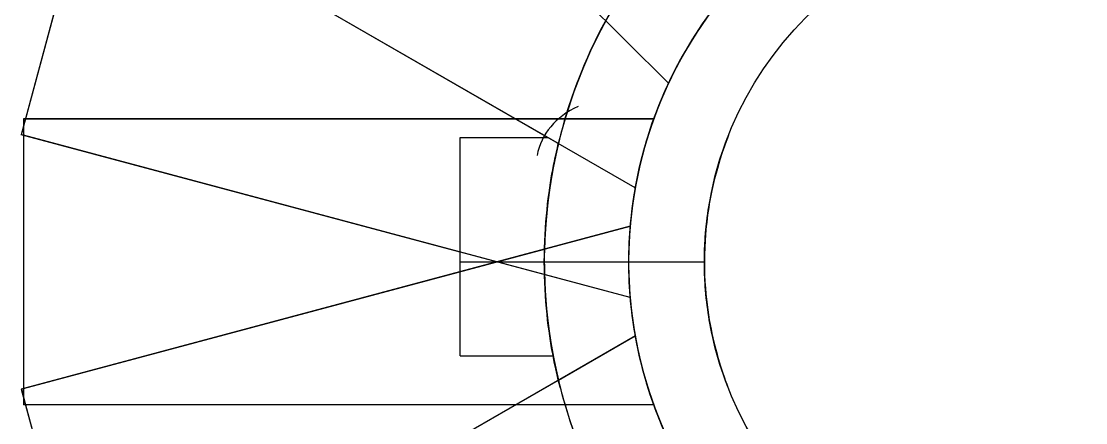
# Model space of a CAD drawing. Header units: millimetres. Extents: x -12.2 to 12.2, y -12.2 to 12.2.
# Drawn here: x -12.21 to 0.43, y -1.91 to 2.86 of the extents above; entities that cross this region are included whole.
import ezdxf

# ---------------------------------------------------------------- set-up
doc = ezdxf.new("R2010")
doc.units = ezdxf.units.MM
doc.layers.add('Part', color=7, linetype='CONTINUOUS')

msp = doc.modelspace()

# ---------------------------------------------------------------- linework, layer by layer
at = {"layer": 'Part'}
for p, q in [((-4.527, 2.123, 96.75), (-9.816, 7.412, 96.75)), ((-4.527, 2.123, 96.75), (-9.816, 7.412, 96.75)), ((-4.527, 2.123, 78.75), (-9.816, 7.412, 78.75)), ((-4.527, 2.123, 78.75), (-9.816, 7.412, 78.75)), ((-4.527, 2.123, 60.75), (-9.816, 7.412, 60.75)), ((-4.527, 2.123, 60.75), (-9.816, 7.412, 60.75)), ((-4.527, 2.123, 42.75), (-9.816, 7.412, 42.75)), ((-4.527, 2.123, 42.75), (-9.816, 7.412, 42.75)), ((-4.527, 2.123, 24.75), (-9.816, 7.412, 24.75)), ((-4.527, 2.123, 24.75), (-9.816, 7.412, 24.75)), ((-4.527, 2.123, 97.5), (-9.798, 7.394, 97.5)), ((-4.527, 2.123, 97.5), (-9.798, 7.394, 97.5)), ((-4.527, 2.123, 79.5), (-9.798, 7.394, 79.5)), ((-4.527, 2.123, 79.5), (-9.798, 7.394, 79.5)), ((-4.527, 2.123, 61.5), (-9.798, 7.394, 61.5)), ((-4.527, 2.123, 61.5), (-9.798, 7.394, 61.5)), ((-4.527, 2.123, 43.5), (-9.798, 7.394, 43.5)), ((-4.527, 2.123, 43.5), (-9.798, 7.394, 43.5)), ((-4.527, 2.123, 25.5), (-9.798, 7.394, 25.5)), ((-4.527, 2.123, 25.5), (-9.798, 7.394, 25.5)), ((-11.327, 4.795, 100.25), (-12.156, 1.7, 100.25)), ((-11.327, 4.795, 28.25), (-12.156, 1.7, 28.25)), ((-11.327, 4.795, 46.25), (-12.156, 1.7, 46.25)), ((-11.327, 4.795, 64.25), (-12.156, 1.7, 64.25)), ((-11.327, 4.795, 82.25), (-12.156, 1.7, 82.25)), ((-11.327, 4.795, 100.25), (-12.156, 1.7, 100.25)), ((-11.327, 4.795, 82.25), (-12.156, 1.7, 82.25)), ((-11.327, 4.795, 64.25), (-12.156, 1.7, 64.25)), ((-11.327, 4.795, 46.25), (-12.156, 1.7, 46.25)), ((-11.327, 4.795, 28.25), (-12.156, 1.7, 28.25)), ((-11.327, 4.795, 10.25), (-12.156, 1.7, 10.25)), ((-11.327, 4.795, 10.25), (-12.156, 1.7, 10.25)), ((-11.378, 4.606, 98.25), (-12.207, 1.511, 98.25)), ((-11.378, 4.606, 80.25), (-12.207, 1.511, 80.25)), ((-11.378, 4.606, 62.25), (-12.207, 1.511, 62.25)), ((-11.378, 4.606, 44.25), (-12.207, 1.511, 44.25)), ((-11.378, 4.606, 26.25), (-12.207, 1.511, 26.25)), ((-11.378, 4.606, 98.25), (-12.207, 1.511, 98.25)), ((-11.378, 4.606, 80.25), (-12.207, 1.511, 80.25)), ((-11.378, 4.606, 62.25), (-12.207, 1.511, 62.25)), ((-11.378, 4.606, 44.25), (-12.207, 1.511, 44.25)), ((-11.378, 4.606, 26.25), (-12.207, 1.511, 26.25)), ((-11.378, 4.606, 8.25), (-12.207, 1.511, 8.25)), ((-11.378, 4.606, 8.25), (-12.207, 1.511, 8.25)), ((-4.922, 0.879, 97.5), (-11.4, 4.619, 97.5)), ((-4.922, 0.879, 97.5), (-11.4, 4.619, 97.5)), ((-4.922, 0.879, 79.5), (-11.4, 4.619, 79.5)), ((-4.922, 0.879, 79.5), (-11.4, 4.619, 79.5)), ((-4.922, 0.879, 61.5), (-11.4, 4.619, 61.5)), ((-4.922, 0.879, 61.5), (-11.4, 4.619, 61.5)), ((-4.922, 0.879, 43.5), (-11.4, 4.619, 43.5)), ((-4.922, 0.879, 43.5), (-11.4, 4.619, 43.5)), ((-4.922, 0.879, 25.5), (-11.4, 4.619, 25.5)), ((-4.922, 0.879, 25.5), (-11.4, 4.619, 25.5)), ((-5.849, 1.414, 7.5), (-11.4, 4.619, 7.5)), ((-5.849, 1.414, 7.5), (-11.4, 4.619, 7.5)), ((-4.922, 0.879, 98.25), (-11.378, 4.606, 98.25)), ((-4.922, 0.879, 98.25), (-11.378, 4.606, 98.25)), ((-4.922, 0.879, 80.25), (-11.378, 4.606, 80.25)), ((-4.922, 0.879, 80.25), (-11.378, 4.606, 80.25)), ((-4.922, 0.879, 62.25), (-11.378, 4.606, 62.25)), ((-4.922, 0.879, 62.25), (-11.378, 4.606, 62.25)), ((-4.922, 0.879, 44.25), (-11.378, 4.606, 44.25)), ((-4.922, 0.879, 44.25), (-11.378, 4.606, 44.25)), ((-4.922, 0.879, 26.25), (-11.378, 4.606, 26.25)), ((-4.922, 0.879, 26.25), (-11.378, 4.606, 26.25)), ((-5.962, 1.479, 8.25), (-11.378, 4.606, 8.25)), ((-5.962, 1.479, 8.25), (-11.378, 4.606, 8.25)), ((-4.527, 2.123, 96.75), (-4.527, 2.123, 97.5)), ((-4.527, 2.123, 78.75), (-4.527, 2.123, 79.5)), ((-4.527, 2.123, 60.75), (-4.527, 2.123, 61.5)), ((-4.527, 2.123, 42.75), (-4.527, 2.123, 43.5)), ((-4.527, 2.123, 24.75), (-4.527, 2.123, 25.5)), ((-4.527, 2.123, 96.75), (-4.527, 2.123, 97.5)), ((-4.527, 2.123, 78.75), (-4.527, 2.123, 79.5)), ((-4.527, 2.123, 60.75), (-4.527, 2.123, 61.5)), ((-4.527, 2.123, 42.75), (-4.527, 2.123, 43.5)), ((-4.527, 2.123, 24.75), (-4.527, 2.123, 25.5)), ((-12.156, 1.7, 99), (-12.182, 1.7, 99)), ((-12.182, 1.7, 99), (-12.182, 1.7, 101)), ((-4.702, 1.7, 101), (-12.182, 1.7, 101)), ((-12.182, 1.7, 101), (-12.182, -1.504, 101)), ((-4.702, 1.7, 101), (-12.182, 1.7, 101)), ((-12.156, 1.7, 27), (-12.182, 1.7, 27)), ((-12.182, 1.7, 27), (-12.182, 1.7, 29)), ((-4.702, 1.7, 29), (-12.182, 1.7, 29)), ((-12.182, 1.7, 29), (-12.182, -1.504, 29)), ((-4.702, 1.7, 29), (-12.182, 1.7, 29)), ((-12.156, 1.7, 45), (-12.182, 1.7, 45)), ((-12.182, 1.7, 45), (-12.182, 1.7, 47)), ((-4.702, 1.7, 47), (-12.182, 1.7, 47)), ((-12.182, 1.7, 47), (-12.182, -1.504, 47)), ((-4.702, 1.7, 47), (-12.182, 1.7, 47)), ((-12.156, 1.7, 63), (-12.182, 1.7, 63)), ((-12.182, 1.7, 63), (-12.182, 1.7, 65)), ((-4.702, 1.7, 65), (-12.182, 1.7, 65)), ((-12.182, 1.7, 65), (-12.182, -1.504, 65)), ((-4.702, 1.7, 65), (-12.182, 1.7, 65)), ((-12.156, 1.7, 81), (-12.182, 1.7, 81)), ((-12.182, 1.7, 81), (-12.182, 1.7, 83)), ((-4.702, 1.7, 83), (-12.182, 1.7, 83)), ((-12.182, 1.7, 83), (-12.182, -1.504, 83)), ((-4.702, 1.7, 83), (-12.182, 1.7, 83)), ((-12.182, 1.604, 99), (-12.156, 1.7, 99)), ((-12.182, 1.604, 99), (-12.156, 1.7, 99)), ((-12.182, 1.7, 99), (-12.182, 1.604, 99)), ((-12.156, 1.7, 99), (-12.182, 1.7, 99)), ((-12.182, 1.7, 101), (-12.182, -1.504, 101)), ((-12.182, 1.7, 99), (-12.182, 1.604, 99)), ((-12.182, 1.7, 99), (-12.182, 1.7, 101)), ((-12.182, 1.7, 83), (-12.182, -1.504, 83)), ((-12.182, 1.7, 81), (-12.182, 1.604, 81)), ((-12.182, 1.7, 81), (-12.182, 1.7, 83)), ((-12.182, 1.604, 81), (-12.156, 1.7, 81)), ((-12.182, 1.7, 65), (-12.182, -1.504, 65)), ((-12.182, 1.7, 63), (-12.182, 1.604, 63)), ((-12.182, 1.7, 63), (-12.182, 1.7, 65)), ((-12.182, 1.604, 63), (-12.156, 1.7, 63)), ((-12.182, 1.7, 47), (-12.182, -1.504, 47)), ((-12.182, 1.7, 45), (-12.182, 1.604, 45)), ((-12.182, 1.7, 45), (-12.182, 1.7, 47)), ((-12.182, 1.604, 45), (-12.156, 1.7, 45)), ((-12.182, 1.7, 29), (-12.182, -1.504, 29)), ((-12.182, 1.7, 27), (-12.182, 1.604, 27)), ((-12.182, 1.7, 27), (-12.182, 1.7, 29)), ((-12.182, 1.604, 27), (-12.156, 1.7, 27)), ((-12.182, 1.604, 27), (-12.156, 1.7, 27)), ((-12.182, 1.7, 27), (-12.182, 1.604, 27)), ((-12.156, 1.7, 27), (-12.182, 1.7, 27)), ((-12.182, 1.604, 45), (-12.156, 1.7, 45)), ((-12.182, 1.7, 45), (-12.182, 1.604, 45)), ((-12.156, 1.7, 45), (-12.182, 1.7, 45)), ((-12.182, 1.604, 63), (-12.156, 1.7, 63)), ((-12.182, 1.7, 63), (-12.182, 1.604, 63)), ((-12.156, 1.7, 63), (-12.182, 1.7, 63)), ((-12.182, 1.604, 81), (-12.156, 1.7, 81)), ((-12.182, 1.7, 81), (-12.182, 1.604, 81)), ((-12.156, 1.7, 81), (-12.182, 1.7, 81)), ((-12.182, 1.7, 11), (-12.182, -1.504, 11)), ((-5.754, 1.7, 11), (-12.182, 1.7, 11)), ((-12.156, 1.7, 9), (-12.182, 1.7, 9)), ((-12.182, 1.7, 9), (-12.182, 1.7, 11)), ((-5.754, 1.7, 11), (-12.182, 1.7, 11)), ((-12.182, 1.7, 11), (-12.182, -1.504, 11)), ((-12.182, 1.7, 9), (-12.182, 1.604, 9)), ((-12.182, 1.7, 9), (-12.182, 1.7, 11)), ((-12.182, 1.604, 9), (-12.156, 1.7, 9)), ((-12.182, 1.7, 9), (-12.182, 1.604, 9)), ((-12.156, 1.7, 9), (-12.182, 1.7, 9)), ((-12.182, 1.604, 9), (-12.156, 1.7, 9)), ((-12.156, 1.7, 100.25), (-4.702, 1.7, 100.25)), ((-12.156, 1.7, 100.25), (-4.702, 1.7, 100.25)), ((-12.156, 1.7, 99), (-12.156, 1.7, 100.25)), ((-12.156, 1.7, 28.25), (-4.702, 1.7, 28.25)), ((-12.156, 1.7, 28.25), (-4.702, 1.7, 28.25)), ((-12.156, 1.7, 27), (-12.156, 1.7, 28.25)), ((-12.156, 1.7, 46.25), (-4.702, 1.7, 46.25)), ((-12.156, 1.7, 46.25), (-4.702, 1.7, 46.25)), ((-12.156, 1.7, 45), (-12.156, 1.7, 46.25)), ((-12.156, 1.7, 64.25), (-4.702, 1.7, 64.25)), ((-12.156, 1.7, 64.25), (-4.702, 1.7, 64.25)), ((-12.156, 1.7, 63), (-12.156, 1.7, 64.25)), ((-12.156, 1.7, 82.25), (-4.702, 1.7, 82.25)), ((-12.156, 1.7, 82.25), (-4.702, 1.7, 82.25)), ((-12.156, 1.7, 81), (-12.156, 1.7, 82.25)), ((-12.156, 1.7, 99), (-12.156, 1.7, 100.25)), ((-12.156, 1.7, 81), (-12.156, 1.7, 82.25)), ((-12.156, 1.7, 63), (-12.156, 1.7, 64.25)), ((-12.156, 1.7, 45), (-12.156, 1.7, 46.25)), ((-12.156, 1.7, 27), (-12.156, 1.7, 28.25)), ((-12.156, 1.7, 10.25), (-5.754, 1.7, 10.25)), ((-12.156, 1.7, 9), (-12.156, 1.7, 10.25)), ((-12.156, 1.7, 10.25), (-5.754, 1.7, 10.25)), ((-12.156, 1.7, 9), (-12.156, 1.7, 10.25)), ((-5.754, 1.7, 10.25), (-5.754, 1.7, 11)), ((-5.754, 1.7, 10.25), (-5.754, 1.7, 11)), ((-4.702, 1.7, 100.25), (-4.702, 1.7, 101)), ((-4.702, 1.7, 28.25), (-4.702, 1.7, 29)), ((-4.702, 1.7, 46.25), (-4.702, 1.7, 47)), ((-4.702, 1.7, 64.25), (-4.702, 1.7, 65)), ((-4.702, 1.7, 82.25), (-4.702, 1.7, 83)), ((-4.702, 1.7, 100.25), (-4.702, 1.7, 101)), ((-4.702, 1.7, 28.25), (-4.702, 1.7, 29)), ((-4.702, 1.7, 46.25), (-4.702, 1.7, 47)), ((-4.702, 1.7, 64.25), (-4.702, 1.7, 65)), ((-4.702, 1.7, 82.25), (-4.702, 1.7, 83)), ((-12.182, 1.604, 100.25), (-12.207, 1.511, 100.25)), ((-12.182, 1.604, 100.25), (-12.207, 1.511, 100.25)), ((-12.182, 1.604, 82.25), (-12.207, 1.511, 82.25)), ((-12.182, 1.604, 82.25), (-12.207, 1.511, 82.25)), ((-12.182, 1.604, 64.25), (-12.207, 1.511, 64.25)), ((-12.182, 1.604, 64.25), (-12.207, 1.511, 64.25)), ((-12.182, 1.604, 46.25), (-12.207, 1.511, 46.25)), ((-12.182, 1.604, 46.25), (-12.207, 1.511, 46.25)), ((-12.182, 1.604, 28.25), (-12.207, 1.511, 28.25)), ((-12.182, 1.604, 28.25), (-12.207, 1.511, 28.25)), ((-12.182, 1.604, 10.25), (-12.207, 1.511, 10.25)), ((-12.182, 1.604, 10.25), (-12.207, 1.511, 10.25)), ((-12.182, 1.604, 99), (-12.182, 1.604, 100.25)), ((-12.182, 1.604, 100.25), (-12.182, 1.504, 100.25)), ((-12.182, 1.604, 99), (-12.182, 1.604, 100.25)), ((-12.182, 1.604, 100.25), (-12.182, 1.504, 100.25)), ((-12.182, 1.604, 82.25), (-12.182, 1.504, 82.25)), ((-12.182, 1.604, 81), (-12.182, 1.604, 82.25)), ((-12.182, 1.604, 81), (-12.182, 1.604, 82.25)), ((-12.182, 1.604, 82.25), (-12.182, 1.504, 82.25)), ((-12.182, 1.604, 64.25), (-12.182, 1.504, 64.25)), ((-12.182, 1.604, 63), (-12.182, 1.604, 64.25)), ((-12.182, 1.604, 63), (-12.182, 1.604, 64.25)), ((-12.182, 1.604, 64.25), (-12.182, 1.504, 64.25)), ((-12.182, 1.604, 46.25), (-12.182, 1.504, 46.25)), ((-12.182, 1.604, 45), (-12.182, 1.604, 46.25)), ((-12.182, 1.604, 45), (-12.182, 1.604, 46.25)), ((-12.182, 1.604, 46.25), (-12.182, 1.504, 46.25)), ((-12.182, 1.604, 28.25), (-12.182, 1.504, 28.25)), ((-12.182, 1.604, 27), (-12.182, 1.604, 28.25)), ((-12.182, 1.604, 27), (-12.182, 1.604, 28.25)), ((-12.182, 1.604, 28.25), (-12.182, 1.504, 28.25)), ((-12.182, 1.604, 10.25), (-12.182, 1.504, 10.25)), ((-12.182, 1.604, 9), (-12.182, 1.604, 10.25)), ((-12.182, 1.604, 9), (-12.182, 1.604, 10.25)), ((-12.182, 1.604, 10.25), (-12.182, 1.504, 10.25)), ((-4.982, -0.425, 98.25), (-12.207, 1.511, 98.25)), ((-12.207, 1.511, 98.25), (-12.207, 1.511, 100.25)), ((-12.182, 1.504, 100.25), (-12.207, 1.511, 100.25)), ((-4.982, -0.425, 98.25), (-12.207, 1.511, 98.25)), ((-4.982, -0.425, 80.25), (-12.207, 1.511, 80.25)), ((-12.207, 1.511, 80.25), (-12.207, 1.511, 82.25)), ((-12.182, 1.504, 82.25), (-12.207, 1.511, 82.25)), ((-4.982, -0.425, 80.25), (-12.207, 1.511, 80.25)), ((-4.982, -0.425, 62.25), (-12.207, 1.511, 62.25)), ((-12.207, 1.511, 62.25), (-12.207, 1.511, 64.25)), ((-12.182, 1.504, 64.25), (-12.207, 1.511, 64.25)), ((-4.982, -0.425, 62.25), (-12.207, 1.511, 62.25)), ((-4.982, -0.425, 44.25), (-12.207, 1.511, 44.25)), ((-12.207, 1.511, 44.25), (-12.207, 1.511, 46.25)), ((-12.182, 1.504, 46.25), (-12.207, 1.511, 46.25)), ((-4.982, -0.425, 44.25), (-12.207, 1.511, 44.25)), ((-4.982, -0.425, 26.25), (-12.207, 1.511, 26.25)), ((-12.207, 1.511, 26.25), (-12.207, 1.511, 28.25)), ((-12.182, 1.504, 28.25), (-12.207, 1.511, 28.25)), ((-4.982, -0.425, 26.25), (-12.207, 1.511, 26.25)), ((-12.207, 1.511, 98.25), (-12.207, 1.511, 100.25)), ((-12.182, 1.504, 100.25), (-12.207, 1.511, 100.25)), ((-12.207, 1.511, 80.25), (-12.207, 1.511, 82.25)), ((-12.182, 1.504, 82.25), (-12.207, 1.511, 82.25)), ((-12.207, 1.511, 62.25), (-12.207, 1.511, 64.25)), ((-12.182, 1.504, 64.25), (-12.207, 1.511, 64.25)), ((-12.207, 1.511, 44.25), (-12.207, 1.511, 46.25)), ((-12.182, 1.504, 46.25), (-12.207, 1.511, 46.25)), ((-12.207, 1.511, 26.25), (-12.207, 1.511, 28.25)), ((-12.182, 1.504, 28.25), (-12.207, 1.511, 28.25)), ((-7, 0.116, 8.25), (-12.207, 1.511, 8.25)), ((-12.207, 1.511, 8.25), (-12.207, 1.511, 10.25)), ((-7, 0.116, 8.25), (-12.207, 1.511, 8.25)), ((-12.207, 1.511, 8.25), (-12.207, 1.511, 10.25)), ((-12.182, 1.504, 10.25), (-12.207, 1.511, 10.25)), ((-12.182, 1.504, 10.25), (-12.207, 1.511, 10.25)), ((-12.182, 1.504, 99), (-12.182, -1.7, 99)), ((-4.982, -0.425, 99), (-12.182, 1.504, 99)), ((-12.182, 1.504, 100.25), (-12.182, 1.504, 99)), ((-4.982, -0.425, 99), (-12.182, 1.504, 99)), ((-12.182, 1.504, 81), (-12.182, -1.7, 81)), ((-4.982, -0.425, 81), (-12.182, 1.504, 81)), ((-12.182, 1.504, 82.25), (-12.182, 1.504, 81)), ((-4.982, -0.425, 81), (-12.182, 1.504, 81)), ((-12.182, 1.504, 63), (-12.182, -1.7, 63)), ((-4.982, -0.425, 63), (-12.182, 1.504, 63)), ((-12.182, 1.504, 64.25), (-12.182, 1.504, 63)), ((-4.982, -0.425, 63), (-12.182, 1.504, 63)), ((-12.182, 1.504, 45), (-12.182, -1.7, 45)), ((-4.982, -0.425, 45), (-12.182, 1.504, 45)), ((-12.182, 1.504, 46.25), (-12.182, 1.504, 45)), ((-4.982, -0.425, 45), (-12.182, 1.504, 45)), ((-12.182, 1.504, 27), (-12.182, -1.7, 27)), ((-4.982, -0.425, 27), (-12.182, 1.504, 27)), ((-12.182, 1.504, 28.25), (-12.182, 1.504, 27)), ((-4.982, -0.425, 27), (-12.182, 1.504, 27)), ((-12.182, 1.504, 99), (-12.182, -1.7, 99)), ((-12.182, 1.504, 100.25), (-12.182, 1.504, 99)), ((-12.182, 1.504, 81), (-12.182, -1.7, 81)), ((-12.182, 1.504, 82.25), (-12.182, 1.504, 81)), ((-12.182, 1.504, 63), (-12.182, -1.7, 63)), ((-12.182, 1.504, 64.25), (-12.182, 1.504, 63)), ((-12.182, 1.504, 45), (-12.182, -1.7, 45)), ((-12.182, 1.504, 46.25), (-12.182, 1.504, 45)), ((-12.182, 1.504, 27), (-12.182, -1.7, 27)), ((-12.182, 1.504, 28.25), (-12.182, 1.504, 27)), ((-12.182, 1.504, 9), (-12.182, -1.7, 9)), ((-7, 0.116, 9), (-12.182, 1.504, 9)), ((-12.182, 1.504, 9), (-12.182, -1.7, 9)), ((-12.182, 1.504, 10.25), (-12.182, 1.504, 9)), ((-12.182, 1.504, 10.25), (-12.182, 1.504, 9)), ((-7, 0.116, 9), (-12.182, 1.504, 9)), ((-7, 1.479, 8.25), (-5.962, 1.479, 8.25)), ((-7, 0.116, 8.25), (-7, 1.479, 8.25)), ((-7, 1.479, 8.25), (-5.962, 1.479, 8.25)), ((-7, 0.116, 8.25), (-7, 1.479, 8.25)), ((-5.849, 1.414, 7.5), (-5.831, 1.414, 7.5)), ((-5.849, 1.414, 7.5), (-5.831, 1.414, 7.5)), ((-4.922, 0.879, 97.5), (-4.922, 0.879, 98.25)), ((-4.922, 0.879, 79.5), (-4.922, 0.879, 80.25)), ((-4.922, 0.879, 61.5), (-4.922, 0.879, 62.25)), ((-4.922, 0.879, 43.5), (-4.922, 0.879, 44.25)), ((-4.922, 0.879, 25.5), (-4.922, 0.879, 26.25)), ((-4.922, 0.879, 97.5), (-4.922, 0.879, 98.25)), ((-4.922, 0.879, 79.5), (-4.922, 0.879, 80.25)), ((-4.922, 0.879, 61.5), (-4.922, 0.879, 62.25)), ((-4.922, 0.879, 43.5), (-4.922, 0.879, 44.25)), ((-4.922, 0.879, 25.5), (-4.922, 0.879, 26.25)), ((-4.982, 0.425, 101.75), (-12.207, -1.511, 101.75)), ((-4.982, 0.425, 101.75), (-12.207, -1.511, 101.75)), ((-4.982, 0.425, 29.75), (-12.207, -1.511, 29.75)), ((-4.982, 0.425, 29.75), (-12.207, -1.511, 29.75)), ((-4.982, 0.425, 47.75), (-12.207, -1.511, 47.75)), ((-4.982, 0.425, 47.75), (-12.207, -1.511, 47.75)), ((-4.982, 0.425, 65.75), (-12.207, -1.511, 65.75)), ((-4.982, 0.425, 65.75), (-12.207, -1.511, 65.75)), ((-4.982, 0.425, 83.75), (-12.207, -1.511, 83.75)), ((-4.982, 0.425, 83.75), (-12.207, -1.511, 83.75)), ((-12.182, -1.504, 101), (-4.982, 0.425, 101)), ((-12.182, -1.504, 101), (-4.982, 0.425, 101)), ((-12.182, -1.504, 29), (-4.982, 0.425, 29)), ((-12.182, -1.504, 29), (-4.982, 0.425, 29)), ((-12.182, -1.504, 47), (-4.982, 0.425, 47)), ((-12.182, -1.504, 47), (-4.982, 0.425, 47)), ((-12.182, -1.504, 65), (-4.982, 0.425, 65)), ((-12.182, -1.504, 65), (-4.982, 0.425, 65)), ((-12.182, -1.504, 83), (-4.982, 0.425, 83)), ((-12.182, -1.504, 83), (-4.982, 0.425, 83)), ((-4.982, 0.425, 101), (-4.982, 0.425, 101.75)), ((-4.982, 0.425, 29), (-4.982, 0.425, 29.75)), ((-4.982, 0.425, 47), (-4.982, 0.425, 47.75)), ((-4.982, 0.425, 65), (-4.982, 0.425, 65.75)), ((-4.982, 0.425, 83), (-4.982, 0.425, 83.75)), ((-4.982, 0.425, 101), (-4.982, 0.425, 101.75)), ((-4.982, 0.425, 29), (-4.982, 0.425, 29.75)), ((-4.982, 0.425, 47), (-4.982, 0.425, 47.75)), ((-4.982, 0.425, 65), (-4.982, 0.425, 65.75)), ((-4.982, 0.425, 83), (-4.982, 0.425, 83.75)), ((-5.998, 0.153, 11.75), (-12.207, -1.511, 11.75)), ((-5.998, 0.153, 11.75), (-12.207, -1.511, 11.75)), ((-12.182, -1.504, 11), (-5.998, 0.153, 11)), ((-12.182, -1.504, 11), (-5.998, 0.153, 11)), ((-5.998, 0.153, 11), (-5.998, 0.153, 11.75)), ((-5.998, 0.153, 11), (-5.998, 0.153, 11.75)), ((-7, -1.118, 9), (-7, 0.116, 9)), ((-7, 0.116, 8.25), (-7, 0.116, 9)), ((-7, -1.118, 9), (-7, 0.116, 9)), ((-7, 0.116, 8.25), (-7, 0.116, 9)), ((-7, 0, 9.5), (-4.1, 0, 9.5)), ((-7, 0, 9.5), (-4.1, 0, 9.5)), ((-4.982, -0.425, 98.25), (-4.982, -0.425, 99)), ((-4.982, -0.425, 80.25), (-4.982, -0.425, 81)), ((-4.982, -0.425, 62.25), (-4.982, -0.425, 63)), ((-4.982, -0.425, 44.25), (-4.982, -0.425, 45)), ((-4.982, -0.425, 26.25), (-4.982, -0.425, 27)), ((-4.982, -0.425, 98.25), (-4.982, -0.425, 99)), ((-4.982, -0.425, 80.25), (-4.982, -0.425, 81)), ((-4.982, -0.425, 62.25), (-4.982, -0.425, 63)), ((-4.982, -0.425, 44.25), (-4.982, -0.425, 45)), ((-4.982, -0.425, 26.25), (-4.982, -0.425, 27)), ((-4.922, -0.879, 102.5), (-11.4, -4.619, 102.5)), ((-4.922, -0.879, 102.5), (-11.4, -4.619, 102.5)), ((-4.922, -0.879, 12.5), (-11.4, -4.619, 12.5)), ((-4.922, -0.879, 12.5), (-11.4, -4.619, 12.5)), ((-4.922, -0.879, 30.5), (-11.4, -4.619, 30.5)), ((-4.922, -0.879, 30.5), (-11.4, -4.619, 30.5)), ((-4.922, -0.879, 48.5), (-11.4, -4.619, 48.5)), ((-4.922, -0.879, 48.5), (-11.4, -4.619, 48.5)), ((-4.922, -0.879, 66.5), (-11.4, -4.619, 66.5)), ((-4.922, -0.879, 66.5), (-11.4, -4.619, 66.5)), ((-4.922, -0.879, 84.5), (-11.4, -4.619, 84.5)), ((-4.922, -0.879, 84.5), (-11.4, -4.619, 84.5)), ((-11.378, -4.606, 101.75), (-4.922, -0.879, 101.75)), ((-11.378, -4.606, 101.75), (-4.922, -0.879, 101.75)), ((-11.378, -4.606, 29.75), (-4.922, -0.879, 29.75)), ((-11.378, -4.606, 29.75), (-4.922, -0.879, 29.75)), ((-11.378, -4.606, 47.75), (-4.922, -0.879, 47.75)), ((-11.378, -4.606, 47.75), (-4.922, -0.879, 47.75)), ((-11.378, -4.606, 65.75), (-4.922, -0.879, 65.75)), ((-11.378, -4.606, 65.75), (-4.922, -0.879, 65.75)), ((-11.378, -4.606, 83.75), (-4.922, -0.879, 83.75)), ((-11.378, -4.606, 83.75), (-4.922, -0.879, 83.75)), ((-5.833, -1.405, 12), (-4.922, -0.879, 12)), ((-5.833, -1.405, 12), (-4.922, -0.879, 12)), ((-4.922, -0.879, 101.75), (-4.922, -0.879, 102.5)), ((-4.922, -0.879, 12), (-4.922, -0.879, 12.5)), ((-4.922, -0.879, 29.75), (-4.922, -0.879, 30.5)), ((-4.922, -0.879, 47.75), (-4.922, -0.879, 48.5)), ((-4.922, -0.879, 65.75), (-4.922, -0.879, 66.5)), ((-4.922, -0.879, 83.75), (-4.922, -0.879, 84.5)), ((-4.922, -0.879, 101.75), (-4.922, -0.879, 102.5)), ((-4.922, -0.879, 12), (-4.922, -0.879, 12.5)), ((-4.922, -0.879, 29.75), (-4.922, -0.879, 30.5)), ((-4.922, -0.879, 47.75), (-4.922, -0.879, 48.5)), ((-4.922, -0.879, 65.75), (-4.922, -0.879, 66.5)), ((-4.922, -0.879, 83.75), (-4.922, -0.879, 84.5)), ((-7, -1.118, 9), (-5.895, -1.118, 9)), ((-7, -1.118, 9), (-5.895, -1.118, 9)), ((-12.182, -1.504, 99.75), (-12.207, -1.511, 99.75)), ((-12.182, -1.504, 27.75), (-12.207, -1.511, 27.75)), ((-12.182, -1.504, 45.75), (-12.207, -1.511, 45.75)), ((-12.182, -1.504, 63.75), (-12.207, -1.511, 63.75)), ((-12.182, -1.504, 81.75), (-12.207, -1.511, 81.75)), ((-12.182, -1.504, 99.75), (-12.207, -1.511, 99.75)), ((-12.182, -1.504, 27.75), (-12.207, -1.511, 27.75)), ((-12.182, -1.504, 45.75), (-12.207, -1.511, 45.75)), ((-12.182, -1.504, 63.75), (-12.207, -1.511, 63.75)), ((-12.182, -1.504, 81.75), (-12.207, -1.511, 81.75)), ((-12.182, -1.504, 9.75), (-12.207, -1.511, 9.75)), ((-12.182, -1.504, 9.75), (-12.207, -1.511, 9.75)), ((-12.207, -1.511, 99.75), (-12.207, -1.511, 101.75)), ((-12.207, -1.511, 101.75), (-11.378, -4.606, 101.75)), ((-12.207, -1.511, 27.75), (-12.207, -1.511, 29.75)), ((-12.207, -1.511, 29.75), (-11.378, -4.606, 29.75)), ((-12.207, -1.511, 45.75), (-12.207, -1.511, 47.75)), ((-12.207, -1.511, 47.75), (-11.378, -4.606, 47.75)), ((-12.207, -1.511, 63.75), (-12.207, -1.511, 65.75)), ((-12.207, -1.511, 65.75), (-11.378, -4.606, 65.75)), ((-12.207, -1.511, 81.75), (-12.207, -1.511, 83.75)), ((-12.207, -1.511, 83.75), (-11.378, -4.606, 83.75)), ((-12.207, -1.511, 99.75), (-12.182, -1.604, 99.75)), ((-12.207, -1.511, 101.75), (-11.378, -4.606, 101.75)), ((-12.207, -1.511, 99.75), (-12.182, -1.604, 99.75)), ((-12.207, -1.511, 99.75), (-12.207, -1.511, 101.75)), ((-12.207, -1.511, 83.75), (-11.378, -4.606, 83.75)), ((-12.207, -1.511, 81.75), (-12.182, -1.604, 81.75)), ((-12.207, -1.511, 81.75), (-12.207, -1.511, 83.75)), ((-12.207, -1.511, 65.75), (-11.378, -4.606, 65.75)), ((-12.207, -1.511, 63.75), (-12.182, -1.604, 63.75)), ((-12.207, -1.511, 63.75), (-12.207, -1.511, 65.75)), ((-12.207, -1.511, 47.75), (-11.378, -4.606, 47.75)), ((-12.207, -1.511, 45.75), (-12.182, -1.604, 45.75)), ((-12.207, -1.511, 45.75), (-12.207, -1.511, 47.75)), ((-12.207, -1.511, 29.75), (-11.378, -4.606, 29.75)), ((-12.207, -1.511, 27.75), (-12.182, -1.604, 27.75)), ((-12.207, -1.511, 27.75), (-12.207, -1.511, 29.75)), ((-12.207, -1.511, 11.75), (-11.378, -4.606, 11.75)), ((-12.207, -1.511, 11.75), (-11.378, -4.606, 11.75)), ((-12.207, -1.511, 9.75), (-12.182, -1.604, 9.75)), ((-12.207, -1.511, 9.75), (-12.207, -1.511, 11.75)), ((-12.207, -1.511, 27.75), (-12.182, -1.604, 27.75)), ((-12.207, -1.511, 45.75), (-12.182, -1.604, 45.75)), ((-12.207, -1.511, 63.75), (-12.182, -1.604, 63.75)), ((-12.207, -1.511, 81.75), (-12.182, -1.604, 81.75)), ((-12.207, -1.511, 9.75), (-12.207, -1.511, 11.75)), ((-12.207, -1.511, 9.75), (-12.182, -1.604, 9.75)), ((-12.182, -1.504, 99.75), (-12.182, -1.504, 101)), ((-12.182, -1.504, 27.75), (-12.182, -1.504, 29)), ((-12.182, -1.504, 45.75), (-12.182, -1.504, 47)), ((-12.182, -1.504, 63.75), (-12.182, -1.504, 65)), ((-12.182, -1.504, 81.75), (-12.182, -1.504, 83)), ((-12.182, -1.504, 99.75), (-12.182, -1.504, 101)), ((-12.182, -1.604, 99.75), (-12.182, -1.504, 99.75)), ((-12.182, -1.604, 99.75), (-12.182, -1.504, 99.75)), ((-12.182, -1.504, 81.75), (-12.182, -1.504, 83)), ((-12.182, -1.604, 81.75), (-12.182, -1.504, 81.75)), ((-12.182, -1.504, 63.75), (-12.182, -1.504, 65)), ((-12.182, -1.604, 63.75), (-12.182, -1.504, 63.75)), ((-12.182, -1.504, 45.75), (-12.182, -1.504, 47)), ((-12.182, -1.604, 45.75), (-12.182, -1.504, 45.75)), ((-12.182, -1.504, 27.75), (-12.182, -1.504, 29)), ((-12.182, -1.604, 27.75), (-12.182, -1.504, 27.75)), ((-12.182, -1.604, 27.75), (-12.182, -1.504, 27.75)), ((-12.182, -1.604, 45.75), (-12.182, -1.504, 45.75)), ((-12.182, -1.604, 63.75), (-12.182, -1.504, 63.75)), ((-12.182, -1.604, 81.75), (-12.182, -1.504, 81.75)), ((-12.182, -1.504, 9.75), (-12.182, -1.504, 11)), ((-12.182, -1.504, 9.75), (-12.182, -1.504, 11)), ((-12.182, -1.604, 9.75), (-12.182, -1.504, 9.75)), ((-12.182, -1.604, 9.75), (-12.182, -1.504, 9.75)), ((-11.378, -4.606, 11.75), (-5.833, -1.405, 11.75)), ((-11.378, -4.606, 11.75), (-5.833, -1.405, 11.75)), ((-5.833, -1.405, 11.75), (-5.833, -1.405, 12)), ((-5.833, -1.405, 11.75), (-5.833, -1.405, 12)), ((-12.182, -1.604, 99.75), (-12.182, -1.604, 101)), ((-12.182, -1.604, 101), (-12.182, -1.7, 101)), ((-12.182, -1.604, 101), (-12.156, -1.7, 101)), ((-12.182, -1.604, 99.75), (-12.182, -1.604, 101)), ((-12.182, -1.604, 101), (-12.156, -1.7, 101)), ((-12.182, -1.604, 101), (-12.182, -1.7, 101)), ((-12.182, -1.604, 83), (-12.156, -1.7, 83)), ((-12.182, -1.604, 81.75), (-12.182, -1.604, 83)), ((-12.182, -1.604, 81.75), (-12.182, -1.604, 83)), ((-12.182, -1.604, 83), (-12.182, -1.7, 83)), ((-12.182, -1.604, 83), (-12.156, -1.7, 83)), ((-12.182, -1.604, 83), (-12.182, -1.7, 83)), ((-12.182, -1.604, 65), (-12.156, -1.7, 65)), ((-12.182, -1.604, 63.75), (-12.182, -1.604, 65)), ((-12.182, -1.604, 63.75), (-12.182, -1.604, 65)), ((-12.182, -1.604, 65), (-12.182, -1.7, 65)), ((-12.182, -1.604, 65), (-12.156, -1.7, 65)), ((-12.182, -1.604, 65), (-12.182, -1.7, 65)), ((-12.182, -1.604, 47), (-12.156, -1.7, 47)), ((-12.182, -1.604, 45.75), (-12.182, -1.604, 47)), ((-12.182, -1.604, 45.75), (-12.182, -1.604, 47)), ((-12.182, -1.604, 47), (-12.182, -1.7, 47)), ((-12.182, -1.604, 47), (-12.156, -1.7, 47)), ((-12.182, -1.604, 47), (-12.182, -1.7, 47)), ((-12.182, -1.604, 29), (-12.156, -1.7, 29)), ((-12.182, -1.604, 27.75), (-12.182, -1.604, 29)), ((-12.182, -1.604, 27.75), (-12.182, -1.604, 29)), ((-12.182, -1.604, 29), (-12.182, -1.7, 29)), ((-12.182, -1.604, 29), (-12.156, -1.7, 29)), ((-12.182, -1.604, 29), (-12.182, -1.7, 29)), ((-12.182, -1.604, 11), (-12.156, -1.7, 11)), ((-12.182, -1.604, 9.75), (-12.182, -1.604, 11)), ((-12.182, -1.604, 11), (-12.156, -1.7, 11)), ((-12.182, -1.604, 11), (-12.182, -1.7, 11)), ((-12.182, -1.604, 9.75), (-12.182, -1.604, 11)), ((-12.182, -1.604, 11), (-12.182, -1.7, 11)), ((-4.702, -1.7, 99), (-12.182, -1.7, 99)), ((-12.182, -1.7, 99), (-12.182, -1.7, 101)), ((-12.156, -1.7, 101), (-12.182, -1.7, 101)), ((-4.702, -1.7, 99), (-12.182, -1.7, 99)), ((-4.702, -1.7, 81), (-12.182, -1.7, 81)), ((-12.182, -1.7, 81), (-12.182, -1.7, 83)), ((-12.156, -1.7, 83), (-12.182, -1.7, 83)), ((-4.702, -1.7, 81), (-12.182, -1.7, 81)), ((-4.702, -1.7, 63), (-12.182, -1.7, 63)), ((-12.182, -1.7, 63), (-12.182, -1.7, 65)), ((-12.156, -1.7, 65), (-12.182, -1.7, 65)), ((-4.702, -1.7, 63), (-12.182, -1.7, 63)), ((-4.702, -1.7, 45), (-12.182, -1.7, 45)), ((-12.182, -1.7, 45), (-12.182, -1.7, 47)), ((-12.156, -1.7, 47), (-12.182, -1.7, 47)), ((-4.702, -1.7, 45), (-12.182, -1.7, 45)), ((-4.702, -1.7, 27), (-12.182, -1.7, 27)), ((-12.182, -1.7, 27), (-12.182, -1.7, 29)), ((-12.156, -1.7, 29), (-12.182, -1.7, 29)), ((-4.702, -1.7, 27), (-12.182, -1.7, 27)), ((-12.182, -1.7, 99), (-12.182, -1.7, 101)), ((-12.156, -1.7, 101), (-12.182, -1.7, 101)), ((-12.182, -1.7, 81), (-12.182, -1.7, 83)), ((-12.156, -1.7, 83), (-12.182, -1.7, 83)), ((-12.182, -1.7, 63), (-12.182, -1.7, 65)), ((-12.156, -1.7, 65), (-12.182, -1.7, 65)), ((-12.182, -1.7, 45), (-12.182, -1.7, 47)), ((-12.156, -1.7, 47), (-12.182, -1.7, 47)), ((-12.182, -1.7, 27), (-12.182, -1.7, 29)), ((-12.156, -1.7, 29), (-12.182, -1.7, 29)), ((-5.754, -1.7, 9), (-12.182, -1.7, 9)), ((-5.754, -1.7, 9), (-12.182, -1.7, 9)), ((-12.182, -1.7, 9), (-12.182, -1.7, 11)), ((-12.156, -1.7, 11), (-12.182, -1.7, 11)), ((-12.156, -1.7, 11), (-12.182, -1.7, 11)), ((-12.182, -1.7, 9), (-12.182, -1.7, 11)), ((-12.156, -1.7, 99.75), (-11.327, -4.795, 99.75)), ((-4.702, -1.7, 99.75), (-12.156, -1.7, 99.75)), ((-12.156, -1.7, 101), (-12.156, -1.7, 99.75)), ((-4.702, -1.7, 99.75), (-12.156, -1.7, 99.75)), ((-12.156, -1.7, 81.75), (-11.327, -4.795, 81.75)), ((-4.702, -1.7, 81.75), (-12.156, -1.7, 81.75)), ((-12.156, -1.7, 83), (-12.156, -1.7, 81.75)), ((-4.702, -1.7, 81.75), (-12.156, -1.7, 81.75)), ((-12.156, -1.7, 63.75), (-11.327, -4.795, 63.75)), ((-4.702, -1.7, 63.75), (-12.156, -1.7, 63.75)), ((-12.156, -1.7, 65), (-12.156, -1.7, 63.75)), ((-4.702, -1.7, 63.75), (-12.156, -1.7, 63.75)), ((-12.156, -1.7, 45.75), (-11.327, -4.795, 45.75)), ((-4.702, -1.7, 45.75), (-12.156, -1.7, 45.75)), ((-12.156, -1.7, 47), (-12.156, -1.7, 45.75)), ((-4.702, -1.7, 45.75), (-12.156, -1.7, 45.75)), ((-12.156, -1.7, 27.75), (-11.327, -4.795, 27.75)), ((-4.702, -1.7, 27.75), (-12.156, -1.7, 27.75)), ((-12.156, -1.7, 29), (-12.156, -1.7, 27.75)), ((-4.702, -1.7, 27.75), (-12.156, -1.7, 27.75)), ((-12.156, -1.7, 99.75), (-11.327, -4.795, 99.75)), ((-12.156, -1.7, 101), (-12.156, -1.7, 99.75)), ((-12.156, -1.7, 81.75), (-11.327, -4.795, 81.75)), ((-12.156, -1.7, 83), (-12.156, -1.7, 81.75)), ((-12.156, -1.7, 63.75), (-11.327, -4.795, 63.75)), ((-12.156, -1.7, 65), (-12.156, -1.7, 63.75)), ((-12.156, -1.7, 45.75), (-11.327, -4.795, 45.75)), ((-12.156, -1.7, 47), (-12.156, -1.7, 45.75)), ((-12.156, -1.7, 27.75), (-11.327, -4.795, 27.75)), ((-12.156, -1.7, 29), (-12.156, -1.7, 27.75)), ((-12.156, -1.7, 9.75), (-11.327, -4.795, 9.75)), ((-12.156, -1.7, 11), (-12.156, -1.7, 9.75)), ((-12.156, -1.7, 11), (-12.156, -1.7, 9.75)), ((-5.754, -1.7, 9.75), (-12.156, -1.7, 9.75)), ((-12.156, -1.7, 9.75), (-11.327, -4.795, 9.75)), ((-5.754, -1.7, 9.75), (-12.156, -1.7, 9.75)), ((-5.754, -1.7, 9), (-5.754, -1.7, 9.75)), ((-5.754, -1.7, 9), (-5.754, -1.7, 9.75)), ((-4.702, -1.7, 99), (-4.702, -1.7, 99.75)), ((-4.702, -1.7, 81), (-4.702, -1.7, 81.75)), ((-4.702, -1.7, 63), (-4.702, -1.7, 63.75)), ((-4.702, -1.7, 45), (-4.702, -1.7, 45.75)), ((-4.702, -1.7, 27), (-4.702, -1.7, 27.75)), ((-4.702, -1.7, 99), (-4.702, -1.7, 99.75)), ((-4.702, -1.7, 81), (-4.702, -1.7, 81.75)), ((-4.702, -1.7, 63), (-4.702, -1.7, 63.75)), ((-4.702, -1.7, 45), (-4.702, -1.7, 45.75)), ((-4.702, -1.7, 27), (-4.702, -1.7, 27.75))]:
    msp.add_line(p, q, dxfattribs=at)
for centre in [(0, 0, 105), (0, 0, 105), (0, 0), (0, 0)]:
    msp.add_circle(centre, 4.1, dxfattribs=at)
for centre, radius, start, end in [((0, 0, 12), 6, 0, -166.4592), ((0, 0, 12), 6, 0, -166.4592), ((0, 0, 4), 6, 91.4592, 0), ((0, 0, 4), 6, 91.4592, 0), ((0, 0, 105), 5, 0, -109.8769), ((0, 0, 12), 5, 0, -169.8769), ((0, 0, 105), 5, 0, -109.8769), ((0, 0, 12), 5, 0, -169.8769), ((0, 0), 5, 19.8769, -19.8769), ((0, 0), 5, 19.8769, -19.8769), ((0, 0, 4), 5, 94.8769, 0), ((0, 0, 4), 5, 94.8769, 0), ((0, 0, 99.5), 5, 130.1231, 145.1231), ((0, 0, 27.5), 5, 130.1231, 145.1231), ((0, 0, 45.5), 5, 130.1231, 145.1231), ((0, 0, 63.5), 5, 130.1231, 145.1231), ((0, 0, 81.5), 5, 130.1231, 145.1231), ((0, 0, 99.5), 5, 130.1231, 145.1231), ((0, 0, 27.5), 5, 130.1231, 145.1231), ((0, 0, 45.5), 5, 130.1231, 145.1231), ((0, 0, 63.5), 5, 130.1231, 145.1231), ((0, 0, 81.5), 5, 130.1231, 145.1231), ((0, 0, 96.75), 5, 139.8769, 154.8769), ((0, 0, 78.75), 5, 139.8769, 154.8769), ((0, 0, 60.75), 5, 139.8769, 154.8769), ((0, 0, 42.75), 5, 139.8769, 154.8769), ((0, 0, 24.75), 5, 139.8769, 154.8769), ((0, 0, 96.75), 5, 139.8769, 154.8769), ((0, 0, 78.75), 5, 139.8769, 154.8769), ((0, 0, 60.75), 5, 139.8769, 154.8769), ((0, 0, 42.75), 5, 139.8769, 154.8769), ((0, 0, 24.75), 5, 139.8769, 154.8769), ((0, 0, 10.25), 6, 148.5408, 163.5408), ((0, 0, 10.25), 6, 148.5408, 163.5408), ((0, 0, 7.5), 6, 151.4592, 166.367), ((0, 0, 7.5), 6, 151.4592, 166.367), ((0, 0, 100.25), 5, 145.1231, 160.1231), ((0, 0, 28.25), 5, 145.1231, 160.1231), ((0, 0, 46.25), 5, 145.1231, 160.1231), ((0, 0, 64.25), 5, 145.1231, 160.1231), ((0, 0, 82.25), 5, 145.1231, 160.1231), ((0, 0, 100.25), 5, 145.1231, 160.1231), ((0, 0, 28.25), 5, 145.1231, 160.1231), ((0, 0, 46.25), 5, 145.1231, 160.1231), ((0, 0, 64.25), 5, 145.1231, 160.1231), ((0, 0, 82.25), 5, 145.1231, 160.1231), ((0, 0, 97.5), 5, 154.8769, 169.8769), ((0, 0, 79.5), 5, 154.8769, 169.8769), ((0, 0, 61.5), 5, 154.8769, 169.8769), ((0, 0, 43.5), 5, 154.8769, 169.8769), ((0, 0, 25.5), 5, 154.8769, 169.8769), ((0, 0, 97.5), 5, 154.8769, 169.8769), ((0, 0, 79.5), 5, 154.8769, 169.8769), ((0, 0, 61.5), 5, 154.8769, 169.8769), ((0, 0, 43.5), 5, 154.8769, 169.8769), ((0, 0, 25.5), 5, 154.8769, 169.8769), ((0, 0, 11), 6, 163.5408, 178.5408), ((0, 0, 11), 6, 163.5408, 178.5408), ((0, 0, 101), 5, 160.1231, 175.1231), ((0, 0, 29), 5, 160.1231, 175.1231), ((0, 0, 47), 5, 160.1231, 175.1231), ((0, 0, 65), 5, 160.1231, 175.1231), ((0, 0, 83), 5, 160.1231, 175.1231), ((0, 0, 101), 5, 160.1231, 175.1231), ((0, 0, 29), 5, 160.1231, 175.1231), ((0, 0, 47), 5, 160.1231, 175.1231), ((0, 0, 65), 5, 160.1231, 175.1231), ((0, 0, 83), 5, 160.1231, 175.1231), ((-7, 0, 8), 1.479, 90, 90), ((-7, 0, 8), 1.479, 90, 90), ((0, 0, 98.25), 5, 169.8769, -175.1231), ((0, 0, 80.25), 5, 169.8769, -175.1231), ((0, 0, 62.25), 5, 169.8769, -175.1231), ((0, 0, 44.25), 5, 169.8769, -175.1231), ((0, 0, 26.25), 5, 169.8769, -175.1231), ((0, 0, 98.25), 5, 169.8769, -175.1231), ((0, 0, 80.25), 5, 169.8769, -175.1231), ((0, 0, 62.25), 5, 169.8769, -175.1231), ((0, 0, 44.25), 5, 169.8769, -175.1231), ((0, 0, 26.25), 5, 169.8769, -175.1231), ((0, 0, 101.75), 5, 175.1231, -169.8769), ((0, 0, 29.75), 5, 175.1231, -169.8769), ((0, 0, 47.75), 5, 175.1231, -169.8769), ((0, 0, 65.75), 5, 175.1231, -169.8769), ((0, 0, 83.75), 5, 175.1231, -169.8769), ((0, 0, 101.75), 5, 175.1231, -169.8769), ((0, 0, 29.75), 5, 175.1231, -169.8769), ((0, 0, 47.75), 5, 175.1231, -169.8769), ((0, 0, 65.75), 5, 175.1231, -169.8769), ((0, 0, 83.75), 5, 175.1231, -169.8769), ((0, 0, 11.75), 6, 178.5408, -166.4592), ((0, 0, 11.75), 6, 178.5408, -166.4592), ((-7, 0, 8), 0, -90, 0), ((-7, 0, 8), 0, -90, 0), ((0, 0, 12), 6, -103.5408, 0), ((0, 0, 12), 6, -103.5408, 0), ((0, 0, 12), 5, -100.1231, 0), ((0, 0, 12), 5, -100.1231, 0), ((0, 0, 99), 5, -175.1231, -160.1231), ((0, 0, 81), 5, -175.1231, -160.1231), ((0, 0, 63), 5, -175.1231, -160.1231), ((0, 0, 45), 5, -175.1231, -160.1231), ((0, 0, 27), 5, -175.1231, -160.1231), ((0, 0, 99), 5, -175.1231, -160.1231), ((0, 0, 81), 5, -175.1231, -160.1231), ((0, 0, 63), 5, -175.1231, -160.1231), ((0, 0, 45), 5, -175.1231, -160.1231), ((0, 0, 27), 5, -175.1231, -160.1231), ((0, 0, 102.5), 5, -169.8769, -154.8769), ((0, 0, 12.5), 5, -169.8769, -154.8769), ((0, 0, 30.5), 5, -169.8769, -154.8769), ((0, 0, 48.5), 5, -169.8769, -154.8769), ((0, 0, 66.5), 5, -169.8769, -154.8769), ((0, 0, 84.5), 5, -169.8769, -154.8769), ((0, 0, 102.5), 5, -169.8769, -154.8769), ((0, 0, 12.5), 5, -169.8769, -154.8769), ((0, 0, 30.5), 5, -169.8769, -154.8769), ((0, 0, 48.5), 5, -169.8769, -154.8769), ((0, 0, 66.5), 5, -169.8769, -154.8769), ((0, 0, 84.5), 5, -169.8769, -154.8769), ((0, 0, 9), 6, -169.2608, -163.5408), ((0, 0, 9), 6, -169.2608, -163.5408), ((0, 0, 9.75), 6, -163.5408, -148.5408), ((0, 0, 9.75), 6, -163.5408, -148.5408), ((0, 0, 99.75), 5, -160.1231, -145.1231), ((0, 0, 81.75), 5, -160.1231, -145.1231), ((0, 0, 63.75), 5, -160.1231, -145.1231), ((0, 0, 45.75), 5, -160.1231, -145.1231), ((0, 0, 27.75), 5, -160.1231, -145.1231), ((0, 0, 99.75), 5, -160.1231, -145.1231), ((0, 0, 81.75), 5, -160.1231, -145.1231), ((0, 0, 63.75), 5, -160.1231, -145.1231), ((0, 0, 45.75), 5, -160.1231, -145.1231), ((0, 0, 27.75), 5, -160.1231, -145.1231)]:
    msp.add_arc(centre, radius, start, end, dxfattribs=at)
msp.add_ellipse((-3.4, 0, 8), major_axis=(2.598, -1.5), ratio=0.5, start_param=-3.48143, end_param=-2.974145, dxfattribs=at)
msp.add_ellipse((-3.4, 0, 8), major_axis=(2.598, -1.5), ratio=0.5, start_param=-3.48143, end_param=-2.974145, dxfattribs=at)
for points, knots in [([(-5.895, -1.118, 9), (-5.845, -1.376, 8.71), (-5.809, -1.5, 8.353), (-5.809, -1.5, 8), (-5.808, -1.5, 7.636), (-5.848, -1.368, 7.267), (-5.9, -1.093, 6.973), (-5.947, -0.845, 6.703), (-6.001, -0.443, 6.498), (-6, 0, 6.5), (-6.001, 0.443, 6.498), (-5.947, 0.845, 6.703), (-5.9, 1.093, 6.973), (-5.871, 1.241, 7.133), (-5.848, 1.348, 7.309), (-5.831, 1.414, 7.5)], [0.1233886, 0.1233886, 0.1233886, 0.1233886, 0.2500016, 0.2500016, 0.2500016, 0.3805754, 0.3805754, 0.3805754, 0.4999719, 0.4999719, 0.4999719, 0.6194205, 0.6194205, 0.6194205, 0.6896462, 0.6896462, 0.6896462, 0.6896462]), ([(-5.895, -1.118, 9), (-5.845, -1.376, 8.71), (-5.809, -1.5, 8.353), (-5.809, -1.5, 8), (-5.808, -1.5, 7.636), (-5.848, -1.368, 7.267), (-5.9, -1.093, 6.973), (-5.947, -0.845, 6.703), (-6.001, -0.443, 6.498), (-6, 0, 6.5), (-6.001, 0.443, 6.498), (-5.947, 0.845, 6.703), (-5.9, 1.093, 6.973), (-5.871, 1.241, 7.133), (-5.848, 1.348, 7.309), (-5.831, 1.414, 7.5)], [0.1233886, 0.1233886, 0.1233886, 0.1233886, 0.2500016, 0.2500016, 0.2500016, 0.3805754, 0.3805754, 0.3805754, 0.4999719, 0.4999719, 0.4999719, 0.6194205, 0.6194205, 0.6194205, 0.6896462, 0.6896462, 0.6896462, 0.6896462]), ([(-4.1, 0, 9.5), (-4.1, -0.263, 9.501), (-4.073, -0.519, 9.428), (-4.035, -0.729, 9.311), (-4.002, -0.9, 9.214), (-3.968, -1.043, 9.095), (-3.933, -1.157, 8.955), (-3.865, -1.386, 8.676), (-3.815, -1.5, 8.338), (-3.816, -1.5, 8), (-3.815, -1.5, 7.664), (-3.864, -1.388, 7.328), (-3.932, -1.16, 7.049), (-3.99, -0.965, 6.81), (-4.061, -0.673, 6.61), (-4.088, -0.313, 6.533), (-4.104, -0.105, 6.488), (-4.104, 0.12, 6.489), (-4.087, 0.327, 6.536), (-4.066, 0.586, 6.594), (-4.023, 0.812, 6.717), (-3.979, 0.988, 6.871), (-3.891, 1.332, 7.174), (-3.813, 1.5, 7.589), (-3.816, 1.5, 8), (-3.815, 1.5, 8.336), (-3.864, 1.388, 8.672), (-3.932, 1.16, 8.951), (-3.967, 1.047, 9.09), (-4.001, 0.906, 9.209), (-4.033, 0.736, 9.307), (-4.072, 0.525, 9.427), (-4.1, 0.266, 9.501), (-4.1, 0, 9.5)], [0, 0, 0, 0, 0.072035, 0.072035, 0.072035, 0.130902, 0.130902, 0.130902, 0.249932, 0.249932, 0.249932, 0.368335, 0.368335, 0.368335, 0.470903, 0.470903, 0.470903, 0.530559, 0.530559, 0.530559, 0.604935, 0.604935, 0.604935, 0.750109, 0.750109, 0.750109, 0.868497, 0.868497, 0.868497, 0.927197, 0.927197, 0.927197, 1, 1, 1, 1]), ([(-4.1, 0, 9.5), (-4.1, -0.263, 9.501), (-4.073, -0.519, 9.428), (-4.035, -0.729, 9.311), (-4.002, -0.9, 9.214), (-3.968, -1.043, 9.095), (-3.933, -1.157, 8.955), (-3.865, -1.386, 8.676), (-3.815, -1.5, 8.338), (-3.816, -1.5, 8), (-3.815, -1.5, 7.664), (-3.864, -1.388, 7.328), (-3.932, -1.16, 7.049), (-3.99, -0.965, 6.81), (-4.061, -0.673, 6.61), (-4.088, -0.313, 6.533), (-4.104, -0.105, 6.488), (-4.104, 0.12, 6.489), (-4.087, 0.327, 6.536), (-4.066, 0.586, 6.594), (-4.023, 0.812, 6.717), (-3.979, 0.988, 6.871), (-3.891, 1.332, 7.174), (-3.813, 1.5, 7.589), (-3.816, 1.5, 8), (-3.815, 1.5, 8.336), (-3.864, 1.388, 8.672), (-3.932, 1.16, 8.951), (-3.967, 1.047, 9.09), (-4.001, 0.906, 9.209), (-4.033, 0.736, 9.307), (-4.072, 0.525, 9.427), (-4.1, 0.266, 9.501), (-4.1, 0, 9.5)], [0, 0, 0, 0, 0.072035, 0.072035, 0.072035, 0.130902, 0.130902, 0.130902, 0.249932, 0.249932, 0.249932, 0.368335, 0.368335, 0.368335, 0.470903, 0.470903, 0.470903, 0.530559, 0.530559, 0.530559, 0.604935, 0.604935, 0.604935, 0.750109, 0.750109, 0.750109, 0.868497, 0.868497, 0.868497, 0.927197, 0.927197, 0.927197, 1, 1, 1, 1])]:
    msp.add_open_spline(points, degree=3, knots=knots, dxfattribs=at)

doc.saveas('drawing.dxf')
